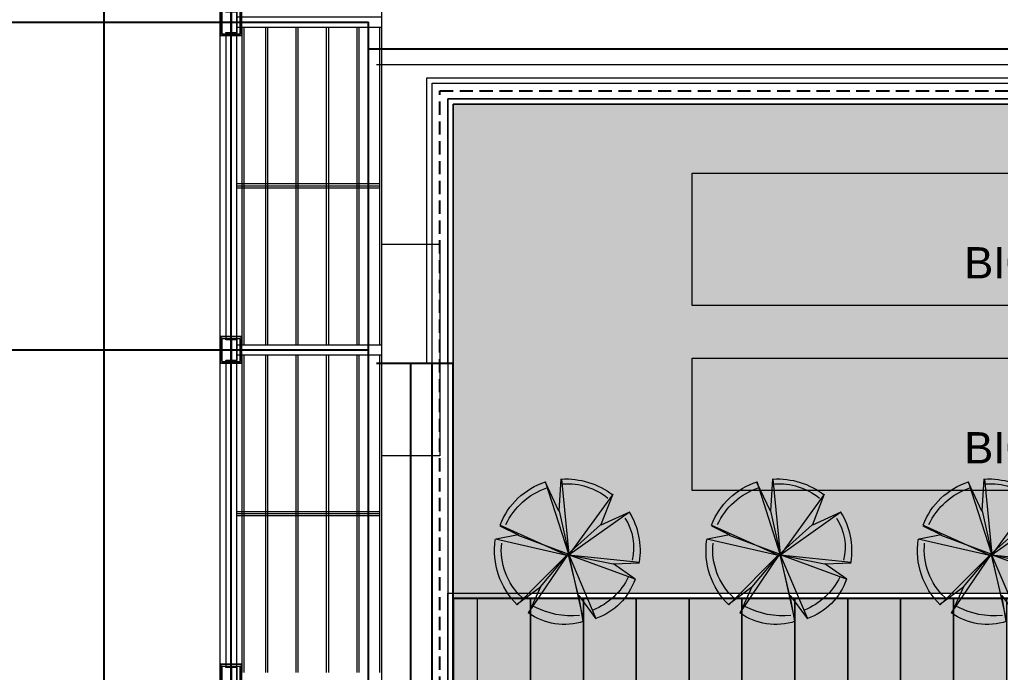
# Model space of a CAD drawing. Header units: inches. Extents: x 139 to 559, y -1 to 295.
# Drawn here: x 336.34 to 354.89, y 161.77 to 174.12 of the extents above; entities that cross this region are included whole.
import ezdxf

# ---------------------------------------------------------------- set-up
doc = ezdxf.new("R2010")
doc.units = ezdxf.units.IN
doc.header["$MEASUREMENT"] = 0
doc.linetypes.add('$0$HIDDEN', pattern=[0.375, 0.25, -0.125])
for name, color, linetype, lineweight in [('ars', 11, 'Continuous', 0), ('ARSIR', 31, 'Continuous', 5), ('ARSIR BETON', 8, 'Continuous', 5), ('ATAP', 3, 'Continuous', 20), ('besi siku', 70, 'Continuous', 9), ('DINDING2', 146, 'Continuous', 5), ('lan', 7, 'Continuous', 15), ('NOT', 7, 'Continuous', 20), ('POHON', 98, 'Continuous', 5), ('RUMPUT', 93, 'Continuous', 0), ('SAN', 4, 'Continuous', 5), ('SANITAIR', 15, 'Continuous', 9), ('WF', 6, 'Continuous', 9)]:
    doc.layers.add(name, color=color, linetype=linetype, lineweight=lineweight)
doc.layers.add('as', color=1, linetype='Continuous', plot=False)
doc.layers.add('LANTAI', color=57, linetype='Continuous')
doc.styles.get("Standard").update_dxf_attribs({"font": 'arial.ttf'})
pattern_1 = [(86.66969, (37.0798, 226.14725), (-0.5066041, 0.569206), [0.142875, -0.934755]), (41.66969, (37.0798, 226.14725), (-0.5066045, 0.5692064), [0.142875, -0.619125]), (131.66969, (37.0798, 226.14725), (-0.5692064, -0.5066045), [0.142875, -0.619125])]

# ---------------------------------------------------------------- blocks, each defined once
blk = doc.blocks.new('D00088C')
for p, q in [((-0.2342, 0.4212), (-0.1152, 0.2615)), ((-0.2303, 0.4213), (-0.0013, -0.0094)), ((-0.0013, -0.0094), (-0.1437, 0.4512)), ((-0.1152, 0.2615), (-0.1398, 0.4513)), ((0.2305, 0.3971), (0.0063, 0.0027)), ((0.2266, 0.397), (0.1472, 0.2403)), ((0.0063, 0.0027), (0.303, 0.3553)), ((0.1472, 0.2403), (0.3033, 0.3575)), ((-0.1152, 0.2612), (-0.0014, -0.0054)), ((0.0023, 0.0066), (-0.4996, 0.0423)), ((-0.496, -0.0575), (0.0023, 0.0066)), ((-0.3618, -0.0303), (-0.4945, 0.0417)), ((0.3075, -0.0277), (0.0024, 0.0026)), ((0.4778, 0.0264), (0.0025, -0.0014)), ((0.4784, 0.0248), (0.3087, -0.0294)), ((-0.4961, -0.0535), (-0.3618, -0.0303)), ((-0.3629, -0.0277), (0.0026, -0.0053)), ((0.0026, -0.0053), (-0.2884, -0.4252)), ((-0.192, -0.4744), (0.0026, -0.0053)), ((-0.1451, -0.264), (0.0026, -0.0053)), ((0.1495, -0.2553), (-0.0014, -0.0054)), ((0.3099, -0.3943), (0.0064, -0.0013)), ((0.0064, -0.0013), (0.169, -0.4733)), ((0.3087, -0.0294), (0.4741, -0.089)), ((-0.1457, -0.2629), (-0.2885, -0.4212)), ((-0.1959, -0.4745), (-0.1457, -0.2629))]:
    blk.add_line(p, q)
at = {"flags": 128}
blk.add_lwpolyline([(0.1453, 0.2437), (0.0025, -0.0014), (0.4729, -0.0927, -0.179693), (0.3099, -0.3943), (0.1517, -0.2555), (0.1692, -0.4812)], format="xyb", dxfattribs=at)
for centre, radius, start, end in [((-0.0088, 0.063), 0.411, 54.38421, 109.16738), ((0.0045, -0.0301), 0.5088, 117.48632, 171.44836), ((-0.018, -0.1342), 0.5445, 67.36302, 101.07982), ((-0.022, -0.0267), 0.4368, 115.9305, 169.2592), ((0.0516, 0.0107), 0.4265, 2.11272, 53.88875), ((-0.0182, -0.0451), 0.4539, 8.9188, 50.83842), ((-0.0137, -0.0277), 0.4832, 183.5353, 235.35442), ((0.0103, -0.0052), 0.475, 188.14491, 233.91105), ((0.0637, -0.0721), 0.358, 309.79092, 357.1215), ((-0.0193, -0.0383), 0.4358, 249.36854, 292.0705), ((-0.013, 0.0189), 0.5247, 250.05801, 290.29527)]:
    blk.add_arc(centre, radius, start, end)
blk = doc.blocks.new('WF')
at = {"layer": 'ars'}
for p, q in [((-0.254, 0.204), (-0.254, -0.204)), ((0.254, 0.204), (-0.254, 0.204)), ((-0.25, 0.2), (-0.25, -0.2)), ((0.25, 0.2), (-0.25, 0.2)), ((0.2215, 0.197), (-0.2215, 0.197)), ((0.25, 0.2), (0.25, -0.2)), ((0.254, 0.204), (0.254, -0.204)), ((-0.247, 0.1715), (-0.247, -0.1715)), ((-0.22, -0.17), (-0.22, 0.17)), ((0.22, 0.17), (-0.22, 0.17)), ((0.22, -0.17), (0.22, 0.17)), ((0.247, 0.1715), (0.247, -0.1715)), ((0.22, -0.17), (-0.22, -0.17)), ((0.254, -0.204), (-0.254, -0.204)), ((0.25, -0.2), (-0.25, -0.2)), ((0.2215, -0.197), (-0.2215, -0.197))]:
    blk.add_line(p, q, dxfattribs=at)
for points in [[(-0.22, 0.1985), (-0.22, 0.2), (-0.25, 0.2), (-0.25, 0.17), (-0.2485, 0.17, 0.4142136), (-0.247, 0.1715), (-0.247, 0.194, -0.4142136), (-0.244, 0.197), (-0.2215, 0.197, 0.4142136)], [(0.22, 0.1985), (0.22, 0.2), (0.25, 0.2), (0.25, 0.17), (0.2485, 0.17, -0.4142136), (0.247, 0.1715), (0.247, 0.194, 0.4142136), (0.244, 0.197), (0.2215, 0.197, -0.4142136)], [(-0.22, -0.1985), (-0.22, -0.2), (-0.25, -0.2), (-0.25, -0.17), (-0.2485, -0.17, -0.4142136), (-0.247, -0.1715), (-0.247, -0.194, 0.4142136), (-0.244, -0.197), (-0.2215, -0.197, -0.4142136)], [(0.22, -0.1985), (0.22, -0.2), (0.25, -0.2), (0.25, -0.17), (0.2485, -0.17, 0.4142136), (0.247, -0.1715), (0.247, -0.194, -0.4142136), (0.244, -0.197), (0.2215, -0.197, 0.4142136)]]:
    blk.add_lwpolyline(points, format="xyb", close=True, dxfattribs=at)
at = {"layer": 'WF'}
blk.add_lwpolyline([(0.192, 0.096, -0.4142136), (0.196, 0.1), (0.2, 0.1), (0.2, -0.1), (0.196, -0.1, -0.4142136), (0.192, -0.096), (0.192, -0.0195, 0.4142136), (0.179, -0.0065), (-0.179, -0.0065, 0.4142136), (-0.192, -0.0195), (-0.192, -0.096, -0.4142136), (-0.196, -0.1), (-0.2, -0.1), (-0.2, 0.1), (-0.196, 0.1, -0.4142136), (-0.192, 0.096), (-0.192, 0.0195, 0.4142136), (-0.179, 0.0065), (0.179, 0.0065, 0.4142136), (0.192, 0.0195)], format="xyb", close=True, dxfattribs=at)
blk = doc.blocks.new('ATAP-B')
at = {"layer": 'ars'}
for p, q in [((10.556, -1.156), (10.556, 26.444)), ((7.502, 19.098), (7.502, 24.79)), ((7.502, 12.898), (7.502, 18.59))]:
    blk.add_line(p, q, dxfattribs=at)
at = {"layer": 'as'}
for p, q in [((5.306, -2.256), (5.306, 27.544)), ((-2.794, 25.044), (10.306, 25.044)), ((7.706, 0.244), (7.706, 25.044)), ((10.306, 0.244), (10.306, 25.044)), ((-2.794, 18.844), (10.306, 18.844))]:
    blk.add_line(p, q, dxfattribs=at)
at = {"layer": 'ATAP'}
blk.add_lwpolyline([(10.556, 20.844), (11.656, 20.844), (11.656, 16.844), (10.556, 16.844)], dxfattribs=at)
at = {"layer": 'besi siku'}
for p, q in [((7.906, 24.944), (7.906, 18.944)), ((7.946, 24.944), (7.946, 18.944)), ((8.355, 24.944), (8.355, 18.944)), ((8.395, 24.944), (8.395, 18.944)), ((8.931, 24.944), (8.931, 18.944)), ((8.971, 24.944), (8.971, 18.944)), ((9.507, 24.944), (9.507, 18.944)), ((9.547, 24.944), (9.547, 18.944)), ((10.083, 24.944), (10.083, 18.944)), ((10.123, 24.944), (10.123, 18.944)), ((10.512, 24.944), (10.512, 18.944)), ((10.552, 24.944), (10.552, 18.944)), ((10.512, 21.984), (7.806, 21.984)), ((10.512, 21.944), (7.806, 21.944)), ((10.512, 21.904), (7.806, 21.904)), ((7.906, 18.744), (7.906, 12.744)), ((7.946, 18.744), (7.946, 12.744)), ((8.355, 18.744), (8.355, 12.744)), ((8.395, 18.744), (8.395, 12.744)), ((8.931, 18.744), (8.931, 12.744)), ((8.971, 18.744), (8.971, 12.744)), ((9.507, 18.744), (9.507, 12.744)), ((9.547, 18.744), (9.547, 12.744)), ((10.083, 18.744), (10.083, 12.744)), ((10.123, 18.744), (10.123, 12.744)), ((10.512, 18.744), (10.512, 12.744)), ((10.552, 18.744), (10.552, 12.744)), ((10.512, 15.784), (7.806, 15.784)), ((10.512, 15.744), (7.806, 15.744)), ((10.512, 15.704), (7.806, 15.704))]:
    blk.add_line(p, q, dxfattribs=at)
at = {"layer": 'WF'}
for p, q in [((7.606, 24.844), (7.606, 19.044)), ((7.806, 24.844), (7.806, 19.044)), ((7.606, 18.644), (7.606, 12.844)), ((7.806, 18.644), (7.806, 12.844))]:
    blk.add_line(p, q, dxfattribs=at)
for points in [[(7.806, 24.844), (7.822, 24.844), (7.822, 25.244), (7.806, 25.244)], [(7.806, 18.644), (7.822, 18.644), (7.822, 19.044), (7.806, 19.044)], [(7.806, 12.444), (7.822, 12.444), (7.822, 12.844), (7.806, 12.844)]]:
    blk.add_lwpolyline(points, close=True, dxfattribs=at)
for points in [[(7.822, 25.144), (10.552, 25.144), (10.552, 24.944), (7.822, 24.944)], [(7.822, 18.944), (10.552, 18.944), (10.552, 18.744), (7.822, 18.744)]]:
    blk.add_lwpolyline(points, dxfattribs=at)
at = {"layer": 'WF', "rotation": 270}
for p in [(7.706, 25.044), (7.706, 18.844), (7.706, 12.644)]:
    blk.add_blockref('WF', p, dxfattribs=at)

msp = doc.modelspace()

# ---------------------------------------------------------------- hatches: boundary and pattern name
at = {"layer": 'ARSIR'}
h = msp.add_hatch(dxfattribs=at)
h.set_pattern_fill('AR-HBONE', color=256, scale=0.004, style=0)
h.set_pattern_definition([(45, (97.41734, -7.36865), (6e-17, 0.5747364), [1.2192, -0.4064]), (135, (97.7047, -7.0813), (6e-17, 0.5747364), [1.2192, -0.4064])])
edge = h.paths.add_edge_path()
edge.add_line((387.02, 163.1715), (388.22, 163.1715))
edge.add_line((388.22, 163.1715), (388.22, 186.8365))
edge.add_arc((380.07, 186.8365), 8.15, 0, 90)
edge.add_line((380.07, 194.9865), (340.1822, 194.9865))
edge.add_line((340.1822, 194.9865), (340.1822, 193.7865))
edge.add_line((340.1822, 193.7865), (380.07, 193.7865))
edge.add_arc((380.07, 186.8365), 6.95, 0, 90, ccw=False)
edge.add_line((387.02, 186.8365), (387.02, 163.1715))
h = msp.add_hatch(dxfattribs=at)
h.set_pattern_fill('AR-HBONE', color=256, scale=0.1, style=0)
h.set_pattern_definition([(48.3303, (269.9467, 118.0756), (-0.0328619, 0.5647301), [1.2, -0.4]), (138.3303, (270.2126, 118.37438), (-0.0328619, 0.5647301), [1.2, -0.4])])
edge = h.paths.add_edge_path()
edge.add_line((395.42, 171.6524), (394.22, 171.6524))
edge.add_line((394.22, 171.6524), (394.22, 133.2715))
edge.add_arc((380.22, 133.2715), 14, 270, 360, ccw=False)
edge.add_line((380.22, 119.2715), (283.2125, 119.2715))
edge.add_line((283.2125, 119.2715), (283.2125, 118.0715))
edge.add_line((283.2125, 118.0715), (380.22, 118.0715))
edge.add_arc((380.22, 133.2715), 15.2, 270, 360)
edge.add_line((395.42, 133.2715), (395.42, 171.6524))
h = msp.add_hatch(dxfattribs=at)
h.set_pattern_fill('HEX', color=256, scale=0.05, style=0)
h.set_pattern_definition([(0, (269.01228, 133.18518), (0, 0.274963), [0.15875, -0.3175]), (120, (269.01228, 133.18518), (-0.23812494, -0.1374815), [0.15875, -0.3175]), (60, (269.17103, 133.18518), (-0.23812494, 0.1374815), [0.15875, -0.3175])])
h.paths.add_polyline_path([(363.4998, 156.1715), (363.4998, 157.1715), (380.4998, 157.1715), (380.4998, 156.1715)], flags=16)
h.paths.add_polyline_path([(378.9998, 163.1715), (344.5373, 163.1715), (344.5373, 152.6715), (381.9873, 152.6715), (381.9873, 157.7117), (386.02, 157.7117), (386.02, 163.1715)])
h.paths.add_polyline_path([(345.9998, 156.1715), (345.9998, 157.1715), (361.9998, 157.1715), (361.9998, 156.1715)])
at = {"layer": 'ARSIR BETON'}
h = msp.add_hatch(dxfattribs=at)
h.set_pattern_fill('AR-HBONE', color=256, scale=0.004, style=0)
h.set_pattern_definition([(45, (37.0798, 226.14725), (6e-17, 0.5747364), [1.2192, -0.4064]), (135, (37.36716, 226.4346), (6e-17, 0.5747364), [1.2192, -0.4064])])
edge = h.paths.add_edge_path()
edge.add_arc((191.2828, 190.0679), 14, 90, 180)
edge.add_line((177.2828, 190.0679), (177.2828, 133.2715))
edge.add_arc((191.2827, 133.2715), 14, 179.99992, 263.11919)
edge.add_line((189.6055, 119.3724), (189.6055, 112.3227))
edge.add_line((189.6055, 112.3227), (189.7055, 112.3227))
edge.add_line((189.7055, 112.3227), (189.7055, 112.2227))
edge.add_line((189.7055, 112.2227), (201.7055, 112.2227))
edge.add_line((201.7055, 112.2227), (201.7055, 119.2715))
edge.add_line((201.7055, 119.2715), (380.22, 119.2715))
edge.add_arc((380.22, 133.2715), 14, 270, 360)
edge.add_line((394.22, 133.2715), (394.22, 186.8365))
edge.add_arc((380.07, 186.8365), 14.15, 0.00002, 89.99998)
edge.add_line((380.07, 200.9865), (288.3873, 200.9865))
edge.add_arc((288.3873, 203.9865), 3, 180, 270, ccw=False)
edge.add_line((285.3873, 203.9865), (285.3986, 204.9823))
edge.add_line((285.3986, 204.9823), (271.3873, 205.1475))
edge.add_line((271.3873, 205.1475), (271.3873, 204.9086))
edge.add_arc((270.5466, 204.9086), 0.8408, 270, 359.99999, ccw=False)
edge.add_line((270.5466, 204.0679), (191.2828, 204.0679))
edge = h.paths.add_edge_path()
edge.add_line((191.2672, 197.9562), (265.7566, 197.9585))
edge.add_arc((265.7568, 189.203), 8.7555, 41.343, 90.00169, ccw=False)
edge.add_line((272.3302, 194.9865), (332.5823, 194.9865))
edge.add_line((332.5823, 194.9865), (332.5823, 191.8715))
edge.add_line((332.5823, 191.8715), (340.1822, 191.8715))
edge.add_line((340.1822, 191.8715), (340.1822, 194.9865))
edge.add_line((340.1822, 194.9865), (380.07, 194.9865))
edge.add_arc((380.07, 186.8365), 8.15, 0, 90, ccw=False)
edge.add_line((388.22, 186.8365), (388.22, 163.1715))
edge.add_line((388.22, 163.1715), (388.22, 157.7117))
edge.add_line((388.22, 157.7117), (388.22, 133.2715))
edge.add_arc((380.22, 133.2715), 8, -90, 0, ccw=False)
edge.add_line((380.22, 125.2715), (191.2828, 125.2715))
edge.add_arc((191.185, 133.1732), 7.9023, 180.12317, 270.70845, ccw=False)
edge.add_line((183.2828, 133.1562), (183.2675, 189.9541))
edge.add_arc((191.2675, 189.9563), 8, 90.00169, 180.01541, ccw=False)
at = {"layer": 'RUMPUT'}
h = msp.add_hatch(dxfattribs=at)
h.set_pattern_fill('GRASS', color=256, scale=0.03, angle=356.66969, style=0)
h.set_pattern_definition(pattern_1)
edge = h.paths.add_edge_path()
edge.add_line((394.22, 171.6524), (402.698, 171.6524))
edge.add_line((402.698, 171.6524), (406.8633, 171.9326))
edge.add_line((406.8633, 171.9326), (407.1349, 173.6574))
edge.add_line((407.1349, 173.6574), (416.4205, 172.1948))
edge.add_line((416.4205, 172.1948), (417.0895, 176.4425))
edge.add_line((417.0895, 176.4425), (434.0908, 173.7645))
edge.add_line((434.0908, 173.7645), (442.2259, 174.3118))
edge.add_line((442.2259, 174.3118), (445.141, 192.7643))
edge.add_line((445.141, 192.7643), (418.5729, 196.9616))
edge.add_line((418.5729, 196.9616), (402.3997, 199.5091))
edge.add_line((402.3997, 199.5091), (401.9329, 196.5456))
edge.add_line((401.9329, 196.5456), (390.18, 198.3869))
edge.add_arc((380.07, 186.8365), 15.35, 48.80437, 90)
edge.add_line((380.07, 202.1865), (288.3873, 202.1865))
edge.add_arc((288.3873, 203.9865), 1.8, 180, 270, ccw=False)
edge.add_line((286.5873, 203.9865), (286.5873, 204.7646))
edge.add_line((286.5873, 204.7646), (489.7232, 202.4653))
edge.add_line((489.7232, 202.4653), (489.009, 190.7748))
edge.add_line((489.009, 190.7748), (447.5074, 192.7549))
edge.add_line((447.5074, 192.7549), (448.3956, 174.0667))
edge.add_line((448.3956, 174.0667), (421.3302, 172.0652))
edge.add_line((421.3302, 172.0652), (401.0645, 170.836))
edge.add_line((401.0645, 170.836), (400.9341, 157.9843))
edge.add_line((400.9341, 157.9843), (400.8036, 145.1327))
edge.add_line((400.8036, 145.1327), (400.9017, 135.2859))
edge.add_line((400.9017, 135.2859), (401.5003, 132.6794))
edge.add_line((401.5003, 132.6794), (401.2595, 116.478))
edge.add_line((401.2595, 116.478), (378.6535, 115.7086))
edge.add_line((378.6535, 115.7086), (368.9216, 115.7377))
edge.add_line((368.9216, 115.7377), (346.0892, 112.9076))
edge.add_line((346.0892, 112.9076), (341.1309, 112.1001))
edge.add_line((341.1309, 112.1001), (333.7244, 111.8362))
edge.add_line((333.7244, 111.8362), (331.0738, 112.2718))
edge.add_line((331.0738, 112.2718), (324.3803, 115.2754))
edge.add_line((324.3803, 115.2754), (321.6092, 115.9684))
edge.add_line((321.6092, 115.9684), (289.1333, 113.6571))
edge.add_line((289.1333, 113.6571), (289.1333, 118.0715))
edge.add_line((289.1333, 118.0715), (380.22, 118.0715))
edge.add_arc((380.22, 133.2715), 15.2, 270, 360)
edge.add_line((395.42, 133.2715), (395.42, 171.6524))
h = msp.add_hatch(dxfattribs=at)
h.set_pattern_fill('GRASS', color=256, scale=0.03, angle=356.66969, style=0)
h.set_pattern_definition(pattern_1)
edge = h.paths.add_edge_path()
edge.add_line((344.5373, 163.1715), (345.8998, 163.1715))
edge.add_line((345.8998, 163.1715), (345.8998, 163.2715))
edge.add_line((345.8998, 163.2715), (386.92, 163.2715))
edge.add_line((386.92, 163.2715), (386.92, 186.8365))
edge.add_arc((380.07, 186.8365), 6.85, 0, 90)
edge.add_line((380.07, 193.6865), (340.2822, 193.6865))
edge.add_line((340.2822, 193.6865), (340.2822, 191.8715))
edge.add_line((340.2822, 191.8715), (379.3378, 191.8715))
edge.add_arc((379.3373, 189.1215), 2.75, 0.00019, 89.98953, ccw=False)
edge.add_line((382.0873, 189.1215), (382.0873, 172.5215))
edge.add_line((382.0873, 172.5215), (344.5373, 172.5215))
edge.add_line((344.5373, 172.5215), (344.5373, 163.1715))
edge = h.paths.add_edge_path()
edge.add_line((345.8998, 152.6715), (344.5373, 152.6715))
edge.add_line((344.5373, 152.6715), (344.5373, 150.8215))
edge.add_line((344.5373, 150.8215), (382.0873, 150.8215))
edge.add_line((382.0873, 150.8215), (382.0873, 134.2215))
edge.add_arc((379.3373, 134.2215), 2.75, 270, 360, ccw=False)
edge.add_line((379.3373, 131.4715), (340.2822, 131.4715))
edge.add_line((340.2822, 131.4715), (340.2822, 130.3715))
edge.add_line((340.2822, 130.3715), (370.2822, 130.3715))
edge.add_line((370.2822, 130.3715), (370.2822, 126.5715))
edge.add_line((370.2822, 126.5715), (380.22, 126.5715))
edge.add_arc((380.22, 133.2715), 6.7, 270, 360)
edge.add_line((386.92, 133.2715), (386.92, 157.6117))
edge.add_line((386.92, 157.6117), (382.0873, 157.6117))
edge.add_line((382.0873, 157.6117), (382.0873, 152.5715))
edge.add_line((382.0873, 152.5715), (345.8998, 152.5715))
edge.add_line((345.8998, 152.5715), (345.8998, 152.6715))

# ---------------------------------------------------------------- linework, layer by layer
for p, q in [((343.7373, 155.7215), (343.7373, 167.6215)), ((344.1373, 155.7215), (344.1373, 167.6215)), ((344.5373, 155.7215), (344.5373, 167.6215))]:
    msp.add_line(p, q)
msp.add_lwpolyline([(343.0873, 167.6215), (344.5373, 167.6215)])
at = {"layer": 'ARSIR'}
for points in [[(345.9998, 163.1715), (345.9998, 161.1715), (344.9998, 161.1715), (344.9998, 163.1715)], [(346.9998, 163.1715), (346.9998, 161.1715), (345.9998, 161.1715), (345.9998, 163.1715)], [(347.9998, 163.1715), (347.9998, 161.1715), (346.9998, 161.1715), (346.9998, 163.1715)], [(348.9998, 163.1715), (348.9998, 161.1715), (347.9998, 161.1715), (347.9998, 163.1715)], [(349.9998, 163.1715), (349.9998, 161.1715), (348.9998, 161.1715), (348.9998, 163.1715)], [(350.9998, 163.1715), (350.9998, 161.1715), (349.9998, 161.1715), (349.9998, 163.1715)], [(351.9998, 163.1715), (351.9998, 161.1715), (350.9998, 161.1715), (350.9998, 163.1715)], [(352.9998, 163.1715), (352.9998, 161.1715), (351.9998, 161.1715), (351.9998, 163.1715)], [(353.9998, 163.1715), (353.9998, 161.1715), (352.9998, 161.1715), (352.9998, 163.1715)], [(354.9998, 163.1715), (354.9998, 161.1715), (353.9998, 161.1715), (353.9998, 163.1715)]]:
    msp.add_lwpolyline(points, close=True, dxfattribs=at)
at = {"layer": 'as'}
msp.add_line((342.9373, 173.5715), (379.7873, 173.5715), dxfattribs=at)
at = {"layer": 'as', "linetype": '$0$HIDDEN'}
for p, q in [((344.2873, 150.5715), (344.2873, 172.7715)), ((344.2873, 172.7715), (381.8373, 172.7715))]:
    msp.add_line(p, q, dxfattribs=at)
at = {"layer": 'DINDING2'}
for points in [[(387.02, 133.2715), (387.02, 157.7117), (381.9873, 157.7117), (381.9873, 152.6715), (344.5373, 152.6715), (344.5373, 163.1715), (378.9998, 163.1715), (378.9998, 163.1715), (387.02, 163.1715), (387.02, 186.8365, 0.4142136), (380.07, 193.7865), (340.1822, 193.7865), (340.1822, 191.7715), (379.3378, 191.7715, -0.414159), (381.9873, 189.1215), (381.9873, 172.6215), (344.4373, 172.6215), (344.4373, 150.7215), (381.9873, 150.7215), (381.9873, 134.2215, -0.4142136)], [(386.92, 133.2715), (386.92, 157.6117), (382.0873, 157.6117), (382.0873, 152.5715), (344.4373, 152.5715), (344.4373, 163.2715), (379.0998, 163.2715), (379.0998, 163.2715), (386.92, 163.2715), (386.92, 186.8365, 0.4142136), (380.07, 193.6865), (340.2822, 193.6865), (340.2822, 191.8715), (379.3378, 191.8715, -0.414159), (382.0873, 189.1215), (382.0873, 172.5215), (344.5373, 172.5215), (344.5373, 150.8215), (382.0873, 150.8215), (382.0873, 134.2215, -0.4142136)]]:
    msp.add_lwpolyline(points, format="xyb", dxfattribs=at)
at = {"layer": 'lan'}
msp.add_line((343.0873, 173.2715), (381.3373, 173.2715), dxfattribs=at)
at = {"layer": 'LANTAI'}
msp.add_lwpolyline([(385.92, 163.1715), (378.9998, 163.1715), (378.9998, 163.1715), (344.5373, 163.1715), (344.5373, 152.6715), (381.9873, 152.6715), (381.9873, 157.7117), (386.02, 157.7117), (386.02, 163.1715), (378.9998, 163.1715)], dxfattribs=at)
at = {"layer": 'SAN'}
for points in [[(349.0572, 171.2139), (377.5572, 171.2139), (377.5572, 168.7139), (349.0572, 168.7139), (349.0572, 171.2139)], [(349.0572, 167.7139), (377.5572, 167.7139), (377.5572, 165.2139), (349.0572, 165.2139), (349.0572, 167.7139)]]:
    msp.add_lwpolyline(points, dxfattribs=at)
at = {"layer": 'SANITAIR'}
for p, q in [((344.0373, 167.6215), (344.0373, 173.0215)), ((344.0373, 173.0215), (381.5873, 173.0215)), ((344.1373, 167.6215), (344.1373, 172.9215)), ((344.1373, 172.9215), (381.6873, 172.9215)), ((344.4373, 167.6215), (344.4373, 172.6215)), ((344.4373, 172.6215), (381.9873, 172.6215)), ((344.5373, 167.6215), (344.5373, 172.5215)), ((344.5373, 172.5215), (382.0873, 172.5215))]:
    msp.add_line(p, q, dxfattribs=at)

# ---------------------------------------------------------------- block references
msp.add_blockref('ATAP-B', (332.6313, 149.0275))
at = {"layer": 'POHON', "xscale": -2.812499999999324, "yscale": 2.812499999999318, "zscale": 8.4375, "rotation": 163.0458035345949}
for p in [(346.7137, 163.9964), (350.7137, 163.9964), (354.7137, 163.9964)]:
    msp.add_blockref('D00088C', p, dxfattribs=at)

# ---------------------------------------------------------------- texts
at = {"layer": 'NOT', "char_height": 0.591214, "attachment_point": 1}
for insert in [(353.9799, 170.8024), (353.9799, 167.3024)]:
    msp.add_mtext_dynamic_manual_height_columns('\\pi5.15;STP TOWER - B\\P\\pi0.22268;BIOMASTER HUB-SE 100 KAP. 133.80 m3', width=16.413382, gutter_width=1, heights=[0], dxfattribs=dict(at, insert=insert))

doc.saveas('drawing.dxf')
